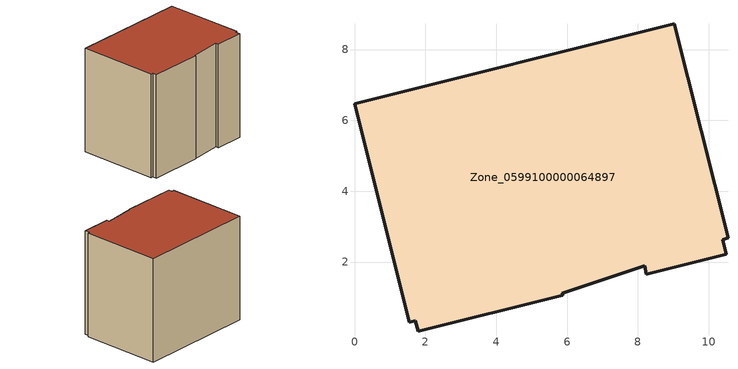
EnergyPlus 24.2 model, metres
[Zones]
Zone_0599100000064897
 floor ground (C_G): 10.54,2.68 10.39,2.63 10.49,2.22 8.24,1.66 8.19,1.89 5.87,1.12 5.88,1.07 1.81,0.05 1.72,0.35 1.54,0.3 0,6.47 9.03,8.73 z0
 wall outside (C_F): 10.54,2.68 9.03,8.73 0,6.47 1.54,0.3 1.72,0.35 1.81,0.05 5.88,1.07 5.87,1.12 8.19,1.89 8.24,1.66 10.49,2.22 10.39,2.63 10.54,2.68 z0:8.21
 roof outside (C_R): 10.39,2.63 10.54,2.68 9.03,8.73 0,6.47 1.54,0.3 1.72,0.35 1.81,0.05 5.88,1.07 5.87,1.12 8.19,1.89 8.24,1.66 10.49,2.22 z8.21
[BUILDING]
Pand.0599100000064897: North Axis=0; Terrain=City; Loads Convergence Tolerance Value=0.04; Temperature Convergence Tolerance Value=0.4; Solar Distribution=FullExterior; Maximum Number of Warmup Days=25; Minimum Number of Warmup Days=1
[Site:Location]
Rotterdam.The.Hague.AP_ZH_NLD Design_Conditions: Latitude=51.96; Longitude=4.45; Time Zone=1; Elevation=-4.5
[SITE:GROUNDTEMPERATURE:BUILDINGSURFACE]
18, 18, 18, 18, 18, 18, 18, 18, 18, 18, 18, 18
[MATERIAL] Thermal Absorptance=0.9; Solar Absorptance=0.7; Visible Absorptance=0.7
Name | Roughness | Thickness | Conductivity | Density | Specific Heat
G.TC.1946-1964 | MediumSmooth | 0.15 | 1 | 540 | 1210
F.TC.1946-1964 | Rough | 0.3 | 0.857143 | 1920 | 840
R.TC.1946-1964 | MediumRough | 0.2 | 0.235294 | 1500 | 1000
[CONSTRUCTION]
C_G: G.TC.1946-1964
C_F: F.TC.1946-1964
C_R: R.TC.1946-1964
[ZONE]
Zone_0599100000064897: Type=1; Multiplier=1; Ceiling Height=Autocalculate; Volume=Autocalculate; Floor Area=autocalculate; Part of Total Floor Area=Yes
[ZONEINFILTRATION:DESIGNFLOWRATE]
Infil_Zone_0599100000064897: Zone or ZoneList or Space or SpaceList=Zone_0599100000064897; Schedule=AlwaysOn; Design Flow Rate Calculation Method=Flow/Area; Flow Rate per Floor Area=0.003; Constant Term Coefficient=1; Temperature Term Coefficient=0; Velocity Term Coefficient=0; Velocity Squared Term Coefficient=0
[HVACTEMPLATE:ZONE:IDEALLOADSAIRSYSTEM]
Zone_0599100000064897: Maximum Heating Supply Air Temperature=50; Minimum Cooling Supply Air Temperature=13; Maximum Heating Supply Air Humidity Ratio=0.0156; Minimum Cooling Supply Air Humidity Ratio=0.0077; Heating Limit=NoLimit; Cooling Limit=NoLimit; Dehumidification Control Type=ConstantSensibleHeatRatio; Cooling Sensible Heat Ratio=0.7; Dehumidification Setpoint=60; Humidification Control Type=None; Humidification Setpoint=30; Outdoor Air Method=None; Outdoor Air Flow Rate per Person=0.00944; Outdoor Air Flow Rate per Zone Floor Area=0; Outdoor Air Flow Rate per Zone=0; Demand Controlled Ventilation Type=None; Outdoor Air Economizer Type=NoEconomizer; Heat Recovery Type=None; Sensible Heat Recovery Effectiveness=0.7; Latent Heat Recovery Effectiveness=0.65
[ZONECONTROL:THERMOSTAT]
ThermostatControl_Zone_0599100000064897: Zone or ZoneList=Zone_0599100000064897; Control Type Schedule=DualSetpointControlType; Control 1=Thermostat_Zone_0599100000064897; Temperature Difference Between Cutout And Setpoint=0
[THERMOSTATSETPOINT:DUALSETPOINT]
Thermostat_Zone_0599100000064897: Heating Setpoint Temperature Schedule=HeatingSetpoint_Zone_0599100000064897; Cooling Setpoint Temperature Schedule=CoolingSetpoint_Zone_0599100000064897
[SCHEDULE:COMPACT]
HeatingSetpoint_Zone_0599100000064897: Through: 12/31, For: AllDays, Until: 24:00, 21
CoolingSetpoint_Zone_0599100000064897: Through: 12/31, For: AllDays, Until: 24:00, 24
DualSetpointControlType: Through: 12/31, For: AllDays, Until: 24:00, 4
AlwaysOn: Through: 12/31, For: AllDays, Until: 24:00, 1
